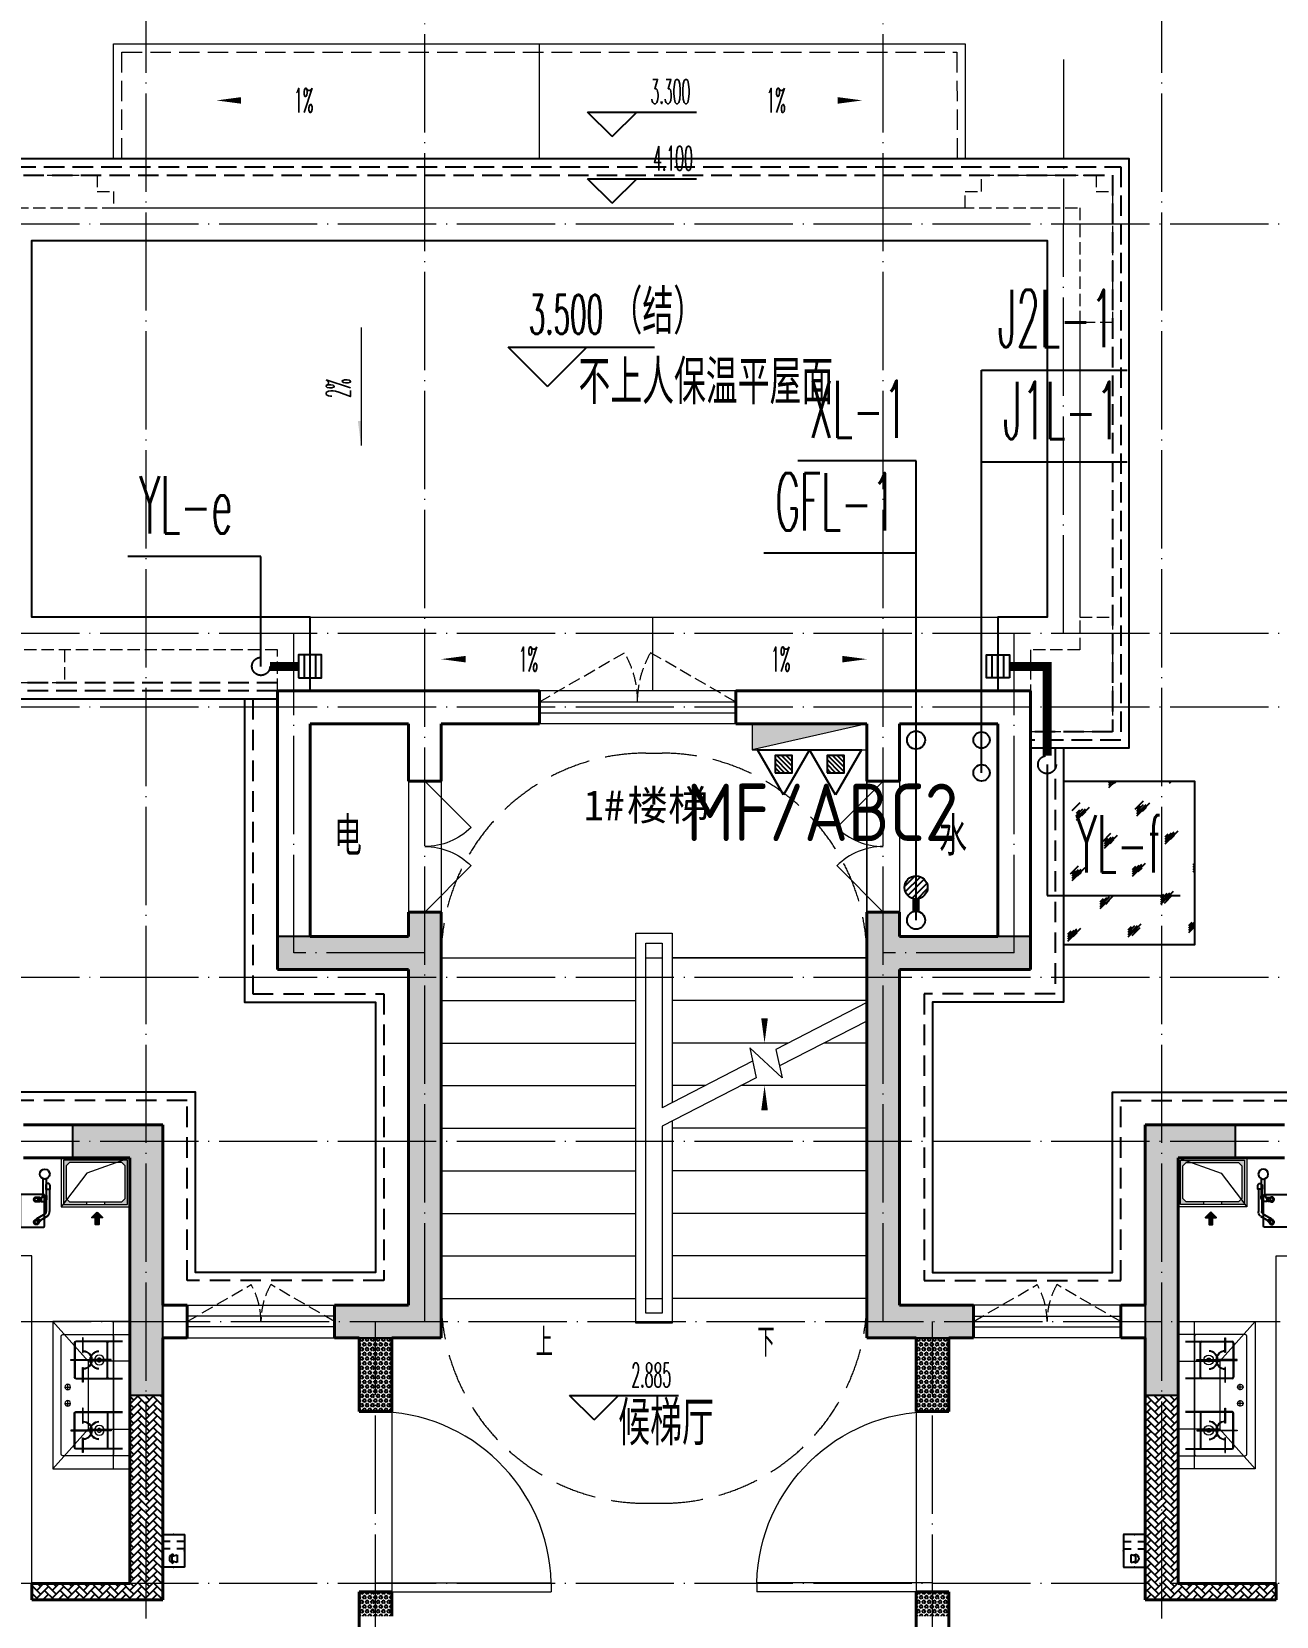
# Model space of a CAD drawing. Extents: x 27938 to 1042331, y -235042 to 1535213.
# Drawn here: x 690817 to 698417, y 602449 to 612124 of the extents above; entities that cross this region are included whole.
import ezdxf
from ezdxf.enums import TextEntityAlignment as Align

# ---------------------------------------------------------------- set-up
doc = ezdxf.new("R2010")
doc.units = 0
doc.header["$LTSCALE"] = 1000
doc.header["$MEASUREMENT"] = 0
for name, pattern in [('#P_--_20B1_001_t3$0$DASH', [0.35, 0.25, -0.1]), ('__DASH', [0.35, 0.25, -0.1]), ('DASH', [0.35, 0.25, -0.1]), ('DOTE', [2.42, 2, -0.2, 0.02, -0.2]), ('HIDDEN', [0.375, 0.25, -0.125])]:
    doc.linetypes.add(name, pattern=pattern)
for name, color, linetype in [('AH-FURNITURE', 1, 'Continuous'), ('COLUMN', 9, 'Continuous'), ('DIM_ELEV', 3, 'Continuous'), ('DIM_SYMB', 3, 'Continuous'), ('DIM_不分区消火栓', 3, 'Continuous'), ('DIM_管井排水', 3, 'Continuous'), ('DIM_给水', 3, 'Continuous'), ('DIM_雨水', 3, 'Continuous'), ('EQUIP-安防', 3, 'Continuous'), ('EQUIP_地漏', 7, 'Continuous'), ('EQUIP_灭火器', 7, 'Continuous'), ('PIPE-管井排水', 210, 'GF'), ('PIPE-雨水', 4, 'Y'), ('PUB_TEXT', 4, 'Continuous'), ('ROOF', 183, 'Continuous'), ('TEXT_灭火器', 7, 'Continuous'), ('VPIPE-不分区消火栓', 1, 'X'), ('VPIPE-管井排水', 210, 'GF'), ('VPIPE-给水', 3, 'TG_J'), ('VPIPE-给水中', 72, 'J2'), ('VPIPE-雨水', 4, 'DASH'), ('保温', 6, 'Continuous'), ('建筑-排气道', 9, 'Continuous'), ('看线', 251, 'Continuous')]:
    doc.layers.add(name, color=color, linetype=linetype)
for name, color, linetype, lineweight in [('DOTE', 19, 'DOTE', 9), ('EQUIP_消火栓', 242, 'Continuous', 18), ('LVTRY', 1, 'Continuous', 13), ('PUB_HATCH', 8, 'Continuous', 9), ('STAIR', 2, 'Continuous', 18), ('WALL', 9, 'Continuous', 40), ('WINDOW', 8, 'Continuous', 15), ('平面-排水沟', 86, 'Continuous', 15), ('平面-看线', 45, 'Continuous', 15), ('平面-空调预留孔', 173, 'Continuous', 15), ('立面-洞口示意', 152, 'Continuous', 13)]:
    doc.layers.add(name, color=color, linetype=linetype, lineweight=lineweight)
doc.styles.add('_TCH_DIM', font='SIMPLEX.shx', dxfattribs={"width": 0.6, "oblique": 10, "bigfont": 'hztxt.shx'})
doc.styles.add('_TEL_DIM', font='SIMPLEX', dxfattribs={"width": 0.8, "height": 3.5, "bigfont": 'HZTXT'})
doc.styles.add('_TWT_SERIAL', font='simplex.shx', dxfattribs={"width": 0.6, "oblique": 10, "height": 3, "bigfont": 'aadri.shx'})
doc.styles.add('DIM_FONT', font='SIMPLEX.shx', dxfattribs={"width": 0.56})
doc.styles.get("Standard").update_dxf_attribs({"font": 'gbenor.shx', "bigfont": 'gbcbig.shx'})
doc.styles.add('TG_LINETYPE', font='SIMPLEX', dxfattribs={"width": 0.8, "height": 3, "bigfont": 'HZTXT'})
doc.styles.add('黑体', font='simhei.ttf')
doc.linetypes.add('GF', pattern='A,3,-0.2,["GF",Standard,S=0.25,R=0,X=-0.1,Y=-0.115],-0.35', length=3.55)
doc.linetypes.add('J2', pattern='A,3,-0.2,["J2",Standard,S=0.25,R=0,X=-0.1,Y=-0.115],-0.35', length=3.55)
doc.linetypes.add('TG_J', pattern='A,2,-0.22,["J",TG_LINETYPE,S=0.1,R=0,X=-0.18,Y=-0.15],0', length=2.22)
doc.linetypes.add('X', pattern='A,3,-0.2,["X",Standard,S=0.25,R=0,X=-0.1,Y=-0.115],-0.25', length=3.45)
doc.linetypes.add('Y', pattern='A,3,-0.2,["Y",Standard,S=0.25,R=0,X=-0.1,Y=-0.115],-0.2', length=3.4)
pattern_1 = [(45, (0, 0), (0, 47.4157523), [100.584, -33.528]), (135, (23.708, 23.708), (3e-15, 47.4157523), [100.584, -33.528])]
pattern_2 = [(90, (0, 0), (-16.49778, 1e-15), [9.525, -19.05]), (210, (0, 0), (8.24889, -14.2874966), [9.525, -19.05]), (150, (6e-16, 9.525), (-8.24889, -14.2874966), [9.525, -19.05])]

# ---------------------------------------------------------------- blocks, each defined once
blk = doc.blocks.new('A$C60D053AF')
at = {"layer": 'AH-FURNITURE', "color": 0}
for p, q in [((232.5, -90), (128.3, -90)), ((192.5, -71), (327.6, -71)), ((192.5, -91), (327.6, -91)), ((355.9, -82.7), (384.2, -129)), ((232.5, -110), (128.3, -110)), ((245, -129.5), (245, -122.5)), ((265, -129.5), (265, -122.5)), ((341.7, -96.9), (370, -143.2)), ((255, -281), (255, -251)), ((255, -281), (393, -281)), ((393, -281), (393, -251))]:
    blk.add_line(p, q, dxfattribs=at)
for points in [[(170, -68, 1), (170, -94), (192.5, -94), (192.5, -68)], [(268, -122.5), (268, -107, 0.414214), (248, -87), (232.5, -87), (232.5, -113), (242, -113), (242, -122.5)], [(234, -251), (414, -251, 0.414214), (424, -241), (424, -111, 0.414214), (414, -101), (234, -101, 0.414214), (224, -111), (224, -241, 0.414214)], [(242, -152, 1), (268, -152), (268, -129.5), (242, -129.5)], [(383.8, -161.2, 1), (402.2, -142.8), (386.3, -126.9), (367.9, -145.3)]]:
    blk.add_lwpolyline(points, format="xyb", close=True, dxfattribs=at)
for centre, radius in [((100, -100), 30), ((255, -152), 15), ((255, -152), 10), ((393, -152), 15), ((393, -152), 10)]:
    blk.add_circle(centre, radius, dxfattribs=at)
for radius in [40, 20]:
    blk.add_arc((327.6, -111), radius, 45, 90, dxfattribs=at)
blk = doc.blocks.new('*U40')
h = blk.add_hatch(color=0)
h.set_gradient(color1=(0, 0, 255), rotation=180, tint=1)
h.paths.add_polyline_path([(0, 0), (-6.35, -6.35), (-6.35, -2.159), (-15, -2.159), (-15, 2.159), (-6.35, 2.159), (-6.35, 6.35)])
at = {"color": 0, "linetype": 'Continuous'}
blk.add_lwpolyline([(0, 0), (-6.35, -6.35), (-6.35, -2.159), (-15, -2.159), (-15, 2.159), (-6.35, 2.159), (-6.35, 6.35)], close=True, dxfattribs=at)
blk = doc.blocks.new('sgrsefv')
at = {"layer": 'PUB_HATCH'}
blk.add_hatch(color=0, dxfattribs=at).paths.add_polyline_path([(1112933.3, 840916.3), (1112933.3, 840646.3), (1113073.3, 840646.3), (1113073.3, 840661.3), (1112968.3, 840661.3), (1112948.3, 840681.3), (1112948.3, 840881.3), (1112968.3, 840901.3), (1113288.3, 840901.3), (1113308.3, 840881.3), (1113308.3, 840681.3), (1113288.3, 840661.3), (1113183.3, 840661.3), (1113183.3, 840646.3), (1113323.3, 840646.3), (1113323.3, 840916.3)])
at = {"layer": 'LVTRY', "color": 0}
for p, q in [((1113073.3, 840661.3), (1113073.3, 840646.3)), ((1113183.3, 840661.3), (1113183.3, 840646.3))]:
    blk.add_line(p, q, dxfattribs=at)
for points in [[(1112918.3, 840931.3), (1113338.3, 840931.3), (1113338.3, 840631.3), (1112918.3, 840631.3)], [(1112933.3, 840916.3), (1113323.3, 840916.3), (1113323.3, 840646.3), (1112933.3, 840646.3)], [(1113288.3, 840661.3), (1112968.3, 840661.3), (1112948.3, 840681.3), (1112948.3, 840881.3), (1112968.3, 840901.3), (1113288.3, 840901.3), (1113308.3, 840881.3), (1113308.3, 840681.3), (1113288.3, 840661.3)]]:
    blk.add_lwpolyline(points, close=True, dxfattribs=at)
at = {"layer": '立面-洞口示意', "color": 0}
blk.add_lwpolyline([(1112918.3, 840931.3), (1113181.8, 840837.4), (1113338.3, 840631.3)], dxfattribs=at)
at = {"layer": '建筑-排气道', "color": 8, "xscale": -5, "yscale": 5, "zscale": 5, "rotation": 270}
blk.add_blockref('*U40', (1113118.4, 840599), dxfattribs=at)
blk = doc.blocks.new('rtyg7uyhg')
at = {"layer": 'LVTRY', "color": 0}
for p, q in [((194234.6, 45488.8), (193621, 45488.8)), ((193590.3, 45458.1), (193590.3, 45069.5)), ((193682.3, 45407), (193887.8, 45407)), ((193896.4, 45429.9), (193857.6, 45326.3)), ((193875.3, 45316), (193945.6, 45401.5)), ((193925.8, 45440.4), (193940.1, 45432.2)), ((194111.9, 45407), (194173.3, 45407)), ((194265.3, 45069.5), (194265.3, 45458.1)), ((193621, 45130.8), (193621, 45345.6)), ((193857.6, 45326.3), (193875.3, 45316)), ((194009.6, 45345.6), (194009.6, 45130.8)), ((194050.5, 45130.8), (194050.5, 45345.6)), ((194234.6, 45345.6), (194234.6, 45130.8)), ((193621, 45038.8), (194234.6, 45038.8)), ((193948.3, 45069.5), (193682.3, 45069.5)), ((194173.3, 45069.5), (194111.9, 45069.5))]:
    blk.add_line(p, q, dxfattribs=at)
for centre, radius in [((193866.4, 45437.7), 20.5), ((193989.2, 45437.7), 20.5), ((194071, 45437.7), 20.5), ((193815.3, 45238.2), 25.6), ((194137.5, 45238.2), 25.6)]:
    blk.add_circle(centre, radius, dxfattribs=at)
for centre, radius, start, end in [((193621, 45458.1), 30.7, 89.99999, 179.99999), ((194234.6, 45458.1), 30.7, 359.99999, 89.99999), ((193682.3, 45345.6), 61.4, 89.99999, 179.99999), ((193915.6, 45422.7), 20.5, 59.99999, 159.46231), ((193929.8, 45414.5), 20.5, 320.53767, 59.99999), ((193948.3, 45345.6), 61.4, 359.99999, 89.99999), ((194111.9, 45345.6), 61.4, 89.99999, 179.99999), ((194173.3, 45345.6), 61.4, 359.99999, 89.99999), ((193682.3, 45130.8), 61.4, 179.99999, 269.99999), ((193948.3, 45130.8), 61.4, 269.99999, 359.99999), ((194111.9, 45130.8), 61.4, 179.99999, 269.99999), ((194173.3, 45130.8), 61.4, 269.99999, 359.99999), ((193621, 45069.5), 30.7, 179.99999, 269.99999), ((194234.6, 45069.5), 30.7, 269.99999, 359.99999)]:
    blk.add_arc(centre, radius, start, end, dxfattribs=at)
at = {"layer": 'LVTRY', "color": 0, "style": 'DIM_FONT', "width": 0.8, "flags": 9}
for tag in ['YSIZE', 'XSIZE']:
    blk.add_attdef(tag, (193927.8, 45487.8), '', height=0.5, rotation=89.99999, dxfattribs=at)
blk = doc.blocks.new('A-Kitchen-7')
at = {"layer": 'LVTRY', "color": 0}
for p, q in [((-519, 780), (-7, 834)), ((-515, 756), (-519, 780)), ((-4, 811), (-515, 756)), ((515, 756), (-515, 756)), ((-515, 756), (-515, 40)), ((-486, 761), (-485, 756)), ((-29, 767), (-112, 756)), ((-29, 767), (-35, 806)), ((-7, 834), (-4, 811)), ((515, 780), (0, 780)), ((0, 756), (0, 780)), ((515, 756), (515, 780)), ((515, 40), (515, 756)), ((-515, 40), (515, 40))]:
    blk.add_line(p, q, dxfattribs=at)
blk.add_lwpolyline([(-469, 40), (-469, 0), (469, 0), (469, 40)], close=True, dxfattribs=at)
blk = doc.blocks.new('FRSDFDGDGDRGDR')
at = {"layer": '平面-空调预留孔', "color": 0}
for p, q in [((699612.3, 775044), (699612.3, 775441.2)), ((699618.9, 775447.8), (699746.3, 775447.8)), ((699746.3, 775447.8), (699746.3, 775355.4)), ((699719.9, 775342.2), (699719.9, 775143)), ((699726.5, 775348.8), (699739.7, 775348.8)), ((699726.5, 775136.4), (699739.7, 775136.4)), ((699746.3, 775129.8), (699746.3, 775037.4)), ((699746.3, 775037.4), (699618.9, 775037.4))]:
    blk.add_line(p, q, dxfattribs=at)
blk.add_lwpolyline([(699766.1, 775166.7), (699792.5, 775153.5), (699792.5, 775057.2), (699766.1, 775044), (699766.1, 775017.6), (699618.9, 775017.6, -0.414214), (699592.5, 775044), (699592.5, 775441.2, -0.414214), (699618.9, 775467.6), (699766.1, 775467.6), (699766.1, 775441.2), (699792.5, 775428), (699792.5, 775331.6), (699766.1, 775318.4)], format="xyb", close=True, dxfattribs=at)
for centre, radius in [((699739.7, 775243.2), 15.8), ((699739.7, 775331.6), 10.6), ((699739.7, 775153.5), 10.6)]:
    blk.add_circle(centre, radius, dxfattribs=at)
for centre, start, end in [((699618.9, 775441.2), 90, 180), ((699739.7, 775355.4), 270, 360), ((699726.5, 775342.2), 90, 180), ((699726.5, 775143), 180, 270), ((699739.7, 775129.8), 0, 90), ((699618.9, 775044), 180, 270)]:
    blk.add_arc(centre, 6.6, start, end, dxfattribs=at)
blk = doc.blocks.new('vcxvcdfvdxv')
at = {"layer": 'LVTRY', "color": 0}
for p, q in [((582293.7, 370358.3), (582763.9, 370358.3)), ((582393.7, 369458.3), (582393.7, 370358.3)), ((582547.9, 370115.4), (582763.9, 370358.3)), ((582763.9, 370358.3), (582763.9, 369458.3)), ((582703.7, 370278.3), (582303.7, 370278.3)), ((582393.7, 370268.3), (582393.7, 369548.3)), ((582713.7, 369548.3), (582713.7, 370268.3)), ((582338.7, 370238.3), (582623.7, 370238.3)), ((582338.7, 370233.3), (582623.7, 370233.3)), ((582428.7, 370018.3), (582428.7, 370228.3)), ((582433.7, 370018.3), (582433.7, 370228.3)), ((582578.9, 370168.3), (582578.9, 370258.3)), ((582578.9, 370258.3), (582583.4, 370258.3)), ((582583.4, 370168.3), (582578.9, 370168.3)), ((582583.4, 370258.3), (582583.4, 370168.3)), ((582628.7, 370228.3), (582628.7, 370018.3)), ((582633.7, 370228.3), (582633.7, 370018.3)), ((582293.7, 370115.4), (582547.9, 370115.4)), ((582393.7, 369700.3), (582393.7, 370115.4)), ((582408.7, 370125.6), (582536.2, 370125.6)), ((582408.7, 370121.1), (582408.7, 370125.6)), ((582536.2, 370121.1), (582408.7, 370121.1)), ((582653.7, 370125.6), (582526.2, 370125.6)), ((582526.2, 370125.6), (582526.2, 370121.1)), ((582526.2, 370121.1), (582653.7, 370121.1)), ((582536.2, 370125.6), (582536.2, 370121.1)), ((582547.9, 370115.4), (582547.9, 369700.3)), ((582583.4, 370078.3), (582578.9, 370078.3)), ((582578.9, 370078.3), (582578.9, 369988.3)), ((582583.4, 369988.3), (582583.4, 370078.3)), ((582653.7, 370121.1), (582653.7, 370125.6)), ((582623.7, 370013.3), (582338.7, 370013.3)), ((582623.7, 370008.3), (582338.7, 370008.3)), ((582578.9, 369988.3), (582583.4, 369988.3)), ((582673.7, 369938.9), (582673.7, 369977.7)), ((582693.1, 369958.3), (582654.3, 369958.3)), ((582673.7, 369838.9), (582673.7, 369877.7)), ((582623.7, 369808.3), (582338.7, 369808.3)), ((582623.7, 369803.3), (582338.7, 369803.3)), ((582428.7, 369798.3), (582428.7, 369588.3)), ((582433.7, 369798.3), (582433.7, 369588.3)), ((582578.9, 369738.3), (582578.9, 369828.3)), ((582578.9, 369828.3), (582583.4, 369828.3)), ((582583.4, 369828.3), (582583.4, 369738.3)), ((582628.7, 369588.3), (582628.7, 369798.3)), ((582633.7, 369588.3), (582633.7, 369798.3)), ((582693.1, 369858.3), (582654.3, 369858.3)), ((582547.9, 369700.3), (582293.7, 369700.3)), ((582536.2, 369695.6), (582408.7, 369695.6)), ((582408.7, 369695.6), (582408.7, 369691.1)), ((582408.7, 369691.1), (582536.2, 369691.1)), ((582526.2, 369691.1), (582526.2, 369695.6)), ((582526.2, 369695.6), (582653.7, 369695.6)), ((582653.7, 369691.1), (582526.2, 369691.1)), ((582536.2, 369691.1), (582536.2, 369695.6)), ((582763.9, 369458.3), (582547.9, 369700.3)), ((582583.4, 369738.3), (582578.9, 369738.3)), ((582653.7, 369695.6), (582653.7, 369691.1)), ((582583.4, 369648.3), (582578.9, 369648.3)), ((582578.9, 369648.3), (582578.9, 369558.3)), ((582583.4, 369558.3), (582583.4, 369648.3)), ((582303.7, 369538.3), (582703.7, 369538.3)), ((582338.7, 369583.3), (582623.7, 369583.3)), ((582338.7, 369578.3), (582623.7, 369578.3)), ((582578.9, 369558.3), (582583.4, 369558.3)), ((582763.9, 369458.3), (582293.7, 369458.3))]:
    blk.add_line(p, q, dxfattribs=at)
blk.add_lwpolyline([(582893.7, 368758.3), (582893.7, 370758.3), (583993.7, 370758.3), (583993.7, 369632.3)], dxfattribs=at)
for centre, radius in [((582481.2, 370123.3), 29.7), ((582481.2, 370123.3), 11.7), ((582673.7, 369958.3), 17), ((582673.7, 369858.3), 17), ((582481.2, 369693.3), 29.7), ((582481.2, 369693.3), 11.7)]:
    blk.add_circle(centre, radius, dxfattribs=at)
for centre, radius, start, end in [((582403.7, 370268.3), 10, 90, 180), ((582703.7, 370268.3), 10, 0, 90), ((582438.7, 370228.3), 10, 90, 180), ((582438.7, 370228.3), 5, 90, 180), ((582481.2, 370123.3), 56.7, 2.27424, 87.72576), ((582481.2, 370123.3), 52.2, 2.47041, 87.52959), ((582581.2, 370123.3), 56.7, 92.27424, 177.72576), ((582581.2, 370123.3), 52.2, 92.47041, 177.52959), ((582623.7, 370228.3), 10, 0, 90), ((582623.7, 370228.3), 5, 0, 90), ((582481.2, 370123.3), 56.7, 272.27424, 357.72576), ((582481.2, 370123.3), 52.2, 272.47041, 357.52959), ((582581.2, 370123.3), 56.7, 182.27424, 267.72576), ((582581.2, 370123.3), 52.2, 182.47041, 267.52959), ((582438.7, 370018.3), 10, 180, 270), ((582438.7, 370018.3), 5, 180, 270), ((582623.7, 370018.3), 5, 270, 0), ((582623.7, 370018.3), 10, 270, 0), ((582438.7, 369798.3), 10, 90, 180), ((582438.7, 369798.3), 5, 90, 180), ((582623.7, 369798.3), 10, 0, 90), ((582623.7, 369798.3), 5, 0, 90), ((582481.2, 369693.3), 56.7, 2.27424, 87.72576), ((582481.2, 369693.3), 52.2, 2.47041, 87.52959), ((582481.2, 369693.3), 56.7, 272.27424, 357.72576), ((582481.2, 369693.3), 52.2, 272.47041, 357.52959), ((582581.2, 369693.3), 56.7, 92.27424, 177.72576), ((582581.2, 369693.3), 56.7, 182.27424, 267.72576), ((582581.2, 369693.3), 52.2, 92.47041, 177.52959), ((582581.2, 369693.3), 52.2, 182.47041, 267.52959), ((582438.7, 369588.3), 10, 180, 270), ((582438.7, 369588.3), 5, 180, 270), ((582623.7, 369588.3), 5, 270, 0), ((582623.7, 369588.3), 10, 270, 0), ((582403.7, 369548.3), 10, 180, 270), ((582703.7, 369548.3), 10, 270, 0)]:
    blk.add_arc(centre, radius, start, end, dxfattribs=at)
at = {"color": 8}
for name, p in [('sgrsefv', (-530624.6, -469573)), ('rtyg7uyhg', (389578.4, 325769.5))]:
    blk.add_blockref(name, p, dxfattribs=at)
at = {"color": 8, "rotation": 90}
blk.add_blockref('FRSDFDGDGDRGDR', (1359511.2, -328434.2), dxfattribs=at)
at = {"color": 8, "xscale": -1, "rotation": 90}
blk.add_blockref('A$C60D053AF', (582713.7, 371358.3), dxfattribs=at)
at = {"layer": 'LVTRY', "color": 8, "extrusion": (0, 0, -1), "xscale": -0.7999999999883585, "yscale": 0.7999999999883585, "zscale": -0.7999999999883585, "rotation": 270}
blk.add_blockref('A-Kitchen-7', (-584593.7, 369220.3), dxfattribs=at)
blk = doc.blocks.new('HFHFHFHFTF')
at = {"layer": 'PUB_HATCH'}
for points in [[(547216.6, 372523.7), (547216.6, 375123.7), (547016.6, 375123.7), (547016.6, 374973.7), (546217, 374973.7), (546217, 374773.7), (547016.6, 374773.7), (547016.6, 372723.7), (546566.6, 372723.7), (546566.6, 372523.7)], [(549816.6, 372523.7), (550466.6, 372523.7), (550466.6, 372723.7), (550016.6, 372723.7), (550016.6, 374773.7), (550816.1, 374773.7), (550816.1, 374973.7), (550016.6, 374973.7), (550016.6, 375123.7), (549816.6, 375123.7)], [(544966.6, 373623.7), (545316.6, 373623.7), (545316.6, 372173.7), (545516.6, 372173.7), (545516.6, 373823.7), (544966.6, 373823.7)], [(552066.6, 373623.7), (552066.6, 373823.7), (551516.6, 373823.7), (551516.6, 372173.7), (551716.6, 372173.7), (551716.6, 373623.7)]]:
    blk.add_hatch(color=256, dxfattribs=at).paths.add_polyline_path(points)
at = {"layer": 'COLUMN', "color": 8}
for p, q in [((547216.6, 375123.7), (547016.6, 375123.7)), ((547016.6, 375123.7), (547016.6, 374973.7)), ((547216.6, 372523.7), (547216.6, 375123.7)), ((550016.6, 375123.7), (549816.6, 375123.7)), ((549816.6, 375123.7), (549816.6, 372523.7)), ((550016.6, 374973.7), (550016.6, 375123.7)), ((547016.6, 374973.7), (546217, 374973.7)), ((546217, 374973.7), (546217, 374773.7)), ((550816.1, 374973.7), (550016.6, 374973.7)), ((550816.1, 374773.7), (550816.1, 374973.7)), ((546217, 374773.7), (547016.6, 374773.7)), ((547016.6, 374773.7), (547016.6, 372723.7)), ((550016.6, 372723.7), (550016.6, 374773.7)), ((550016.6, 374773.7), (550816.1, 374773.7)), ((545516.6, 373823.7), (544966.6, 373823.7)), ((544966.6, 373823.7), (544966.6, 373623.7)), ((545516.6, 372173.7), (545516.6, 373823.7)), ((552066.6, 373823.7), (551516.6, 373823.7)), ((551516.6, 373823.7), (551516.6, 372173.7)), ((552066.6, 373623.7), (552066.6, 373823.7)), ((544966.6, 373623.7), (545316.6, 373623.7)), ((545316.6, 373623.7), (545316.6, 372173.7)), ((551716.6, 372173.7), (551716.6, 373623.7)), ((551716.6, 373623.7), (552066.6, 373623.7)), ((547016.6, 372723.7), (546566.6, 372723.7)), ((546566.6, 372723.7), (546566.6, 372523.7)), ((550466.6, 372723.7), (550016.6, 372723.7)), ((550466.6, 372523.7), (550466.6, 372723.7)), ((546566.6, 372523.7), (547216.6, 372523.7)), ((549816.6, 372523.7), (550466.6, 372523.7)), ((545316.6, 372173.7), (545516.6, 372173.7)), ((551516.6, 372173.7), (551716.6, 372173.7))]:
    blk.add_line(p, q, dxfattribs=at)
blk = doc.blocks.new('VDVDVDCZSCCS')
at = {"layer": '保温', "linetype": 'Continuous', "ltscale": 10}
h = blk.add_hatch(dxfattribs=at)
h.set_pattern_fill('HEX', color=251, scale=10, angle=90, style=0)
h.set_pattern_definition(pattern_2)
h.paths.add_polyline_path([(546716.7, 372073.7), (546916.7, 372073.7), (546916.6, 372523.7), (546716.6, 372523.7)])
h = blk.add_hatch(dxfattribs=at)
h.set_pattern_fill('HEX', color=251, scale=10, angle=90, style=0)
h.set_pattern_definition(pattern_2)
h.paths.add_polyline_path([(550316.4, 372073.8), (550116.4, 372073.8), (550116.5, 372523.8), (550316.5, 372523.8)])
at = {"layer": '保温', "linetype": 'ByBlock', "ltscale": 10}
h = blk.add_hatch(dxfattribs=at)
h.set_pattern_fill('AR-HBONE', color=251, scale=55)
h.set_pattern_definition(pattern_1)
h.paths.add_polyline_path([(545316.6, 372173.7), (545316.7, 370923.7), (545516.7, 370923.7), (545516.6, 372173.7)])
h = blk.add_hatch(dxfattribs=at)
h.set_pattern_fill('AR-HBONE', color=251, scale=55)
h.set_pattern_definition(pattern_1)
h.paths.add_polyline_path([(551716.6, 372173.7), (551716.5, 370923.7), (551516.5, 370923.7), (551516.6, 372173.7)])
h = blk.add_hatch(dxfattribs=at)
h.set_pattern_fill('AR-HBONE', color=251, scale=55)
h.set_pattern_definition(pattern_1)
h.paths.add_polyline_path([(545316.7, 370923.7), (545316.7, 371023.7), (544716.7, 371023.7), (544716.7, 370923.7)])
at = {"layer": '保温', "linetype": 'Continuous', "ltscale": 10}
h = blk.add_hatch(dxfattribs=at)
h.set_pattern_fill('HEX', color=251, scale=10, angle=90, style=0)
h.set_pattern_definition(pattern_2)
h.paths.add_polyline_path([(546716.7, 370823.7), (546916.7, 370823.7), (546916.6, 370973.7), (546716.6, 370973.7)])
h = blk.add_hatch(dxfattribs=at)
h.set_pattern_fill('HEX', color=251, scale=10, angle=90, style=0)
h.set_pattern_definition(pattern_2)
h.paths.add_polyline_path([(550316.4, 370823.8), (550116.4, 370823.8), (550116.5, 370973.8), (550316.5, 370973.8)])
at = {"layer": '保温', "linetype": 'ByBlock', "ltscale": 10}
h = blk.add_hatch(dxfattribs=at)
h.set_pattern_fill('AR-HBONE', color=251, scale=55)
h.set_pattern_definition(pattern_1)
h.paths.add_polyline_path([(551716.5, 370923.7), (551716.5, 371023.7), (552316.5, 371023.7), (552316.5, 370923.7)])
blk = doc.blocks.new('HFTHFFGHFH')
at = {"layer": 'DOTE', "linetype": 'DOTE', "ltscale": 0.3}
for p, q in [((545416.6, 594448.8), (545416.6, 612948.8)), ((547116.6, 604248.8), (547116.6, 612948.8)), ((549916.6, 604248.8), (549916.6, 612948.8)), ((551616.6, 594448.8), (551616.6, 612948.8)), ((587116.6, 610948.8), (534316.6, 610948.8)), ((551016.6, 608448.8), (551016.6, 610948.8)), ((587116.6, 608448.8), (534316.6, 608448.8)), ((546316.6, 606498.8), (546316.6, 608448.8)), ((550716.6, 606498.8), (550716.6, 608448.8)), ((587116.6, 607998.8), (534316.6, 607998.8)), ((547116.6, 606498.8), (546316.6, 606498.8)), ((550716.6, 606498.8), (549916.6, 606498.8)), ((587116.6, 606348.8), (534316.6, 606348.8)), ((587116.6, 605348.8), (534316.6, 605348.8)), ((534316.6, 604248.8), (587116.6, 604248.8)), ((546816.6, 602348.8), (546816.6, 604248.8)), ((550216.6, 602348.8), (550216.6, 604248.8)), ((587116.6, 602648.8), (534316.6, 602648.8))]:
    blk.add_line(p, q, dxfattribs=at)
blk = doc.blocks.new('$equip$00002628')
at = {"color": 0, "linetype": 'Continuous'}
for p, q in [((-0.625, 0.415), (0.625, 0.415)), ((-0.625, -0.415), (-0.625, 0.415)), ((-0.472, 0.01), (-0.409, 0.01)), ((-0.446, -0.138), (-0.395, 0.058)), ((-0.395, 0.058), (-0.395, 0.058)), ((-0.395, 0.058), (-0.206, 0.058)), ((-0.206, 0.058), (-0.155, -0.138)), ((-0.191, 0.01), (-0.129, 0.01)), ((0.071, 0.129), (0.071, 0.415)), ((0.35, 0.129), (0.35, 0.415)), ((0.625, 0.415), (0.625, -0.415)), ((0.625, -0.415), (-0.625, -0.415)), ((-0.155, -0.138), (-0.446, -0.138)), ((0.071, -0.415), (0.071, -0.129)), ((0.35, -0.415), (0.35, -0.129))]:
    blk.add_line(p, q, dxfattribs=at)
at = {"color": 0, "const_width": 0.05}
blk.add_lwpolyline([(-0.625, 0.415), (0.625, 0.415), (0.625, -0.415), (-0.625, -0.415), (-0.625, 0.415), (0.625, 0.415)], dxfattribs=at)
at = {"color": 0, "linetype": 'Continuous'}
blk.add_arc((-0.3, -0.011), 0.173, 6.98974, 173.01026, dxfattribs=at)
at = {"color": 0}
for p in [(-0.625, 0), (0, 0.415), (0, -0.415), (0.625, 0)]:
    blk.add_point(p, dxfattribs=at)
at = {"color": 0, "style": '_TEL_DIM', "flags": 1}
blk.add_attdef('A', text='', height=0.000025, dxfattribs=at).set_placement((0, 0), align=Align.MIDDLE_CENTER)
blk = doc.blocks.new('HGFHGGGDFGRD')
at = {"layer": 'EQUIP-安防', "color": 8, "yscale": 160, "zscale": 160}
for p, xscale, rotation in [((691683, 371223.7), 160, 90), ((697550.2, 371223.7), -160, 270)]:
    blk.add_blockref('$equip$00002628', p, dxfattribs=dict(at, xscale=xscale, rotation=rotation))
blk = doc.blocks.new('$TwtSys$00000137')
at = {"color": 7}
for p, q in [((-46.875, -93.75), (-46.875, 93.75)), ((0, -93.75), (0, 93.75)), ((46.875, -93.75), (46.875, 93.75))]:
    blk.add_line(p, q, dxfattribs=at)
blk.add_lwpolyline([(-93.75, -93.75), (93.75, -93.75), (93.75, 93.75), (-93.75, 93.75)], close=True, dxfattribs=at)
blk = doc.blocks.new('$DorLib2D$00000001')
for p, q in [((0.45, 0.975), (0.5, 0.975)), ((0.45, 0), (0.45, 0.975)), ((0.5, 0), (0.5, 0.975)), ((0.5, 0), (0.45, 0))]:
    blk.add_line(p, q)
at = {"lineweight": 13}
blk.add_arc((0.475, 0), 0.975, 91.46928, 180, dxfattribs=at)
blk = doc.blocks.new('$WINLIB2D$00000001')
at = {"color": 0}
for points in [[(-0.5, 0.5), (-0.5, -0.5)], [(-0.5, 0.5), (0.5, 0.5)], [(0.5, -0.5), (0.5, 0.5)], [(0.5, 0.1667), (-0.5, 0.1667)], [(0.5, -0.1667), (-0.5, -0.1667)], [(-0.5, -0.5), (0.5, -0.5)]]:
    blk.add_lwpolyline(points, dxfattribs=at)
blk = doc.blocks.new('$DorLib2D$00000116')
at = {"color": 0}
for p, q in [((-0.5, 0), (-0.146, 0.354)), ((0.5, 0), (0.146, 0.354))]:
    blk.add_line(p, q, dxfattribs=at)
for centre, start, end in [((-0.5, 0), 0, 45), ((0.5, 0), 135, 180)]:
    blk.add_arc(centre, 0.5, start, end, dxfattribs=at)
blk = doc.blocks.new('$TwtSys$00000141')
for p, q in [((-141, 12), (-15, 138)), ((-141, 12), (-15, 138)), ((-131, -53), (53, 131)), ((-131, -53), (53, 131)), ((-100, -100), (100, 100)), ((-100, -100), (100, 100)), ((-49, -131), (131, 49)), ((-49, -131), (131, 49)), ((17, -138), (138, -17)), ((17, -138), (138, -17))]:
    blk.add_line(p, q)
blk.add_circle((0, 0), 141)
blk.add_circle((0, 0), 141)
blk = doc.blocks.new('$TwtSys$00000434')
at = {"color": 7}
for p, q in [((-0.5, 0.5), (-0.5, -0.5)), ((-0.5, -0.5), (0.5, 0.5)), ((0.5, 0.5), (-0.5, 0.5)), ((0.5, -0.5), (0.5, 0.5)), ((-0.5, -0.5), (0.5, -0.5))]:
    blk.add_line(p, q, dxfattribs=at)
blk.add_solid([(0.5, -0.5), (0.5, 0.5), (-0.5, -0.5)], dxfattribs=at)
blk = doc.blocks.new('$TwtSys$00000546')
h = blk.add_hatch()
h.set_pattern_fill('ANSI31', color=1, scale=200, style=0)
h.set_pattern_definition([(45, (-38543.802, -6670.83), (-17.67767, 17.67767), [])])
h.paths.add_polyline_path([(-65, 174), (65, 174), (65, 44), (-65, 44)])
at = {"color": 1}
for points in [[(0, 344), (-198, 0), (198, 0)], [(-65, 174), (65, 174), (65, 44), (-65, 44)]]:
    blk.add_lwpolyline(points, close=True, dxfattribs=at)

msp = doc.modelspace()

# ---------------------------------------------------------------- hatches: boundary and pattern name
at = {"layer": 'PIPE-雨水'}
for points in [[(697016.6, 608248.8), (697016.6, 608276.3), (697044.1, 608276.3)], [(697016.6, 608248.8), (697044.1, 608248.8), (697044.1, 608276.3)]]:
    msp.add_hatch(color=256, dxfattribs=at).paths.add_polyline_path(points)
at = {"layer": '保温', "linetype": 'Continuous', "ltscale": 10}
h = msp.add_hatch(dxfattribs=at)
h.set_pattern_fill('玻璃1', color=8, scale=35, style=0)
h.set_pattern_definition([(45, (408800, 14), (-171.45925, 171.45925), [78.4, -201.6]), (45, (408833.6, 28), (-171.45925, 171.45925), [33.6, -246.4]), (45, (408800, 28), (-171.45925, 171.45925), [56, -224]), (45, (408816.8, 14), (188.0904, -188.0904), [70, -210]), (45, (408800, 0.0005), (-171.45925, 171.45925), [112, -168]), (45, (408800, 42), (-171.45925, 171.45925), [28, -252])])
h.paths.add_polyline_path([(697916.6, 607548.8), (697116.6, 607548.8), (697116.6, 606548.8), (697916.6, 606548.8)])
at = {"layer": '平面-排水沟'}
msp.add_hatch(color=8, dxfattribs=at).paths.add_polyline_path([(692828, 609597.7), (692828, 609747.7), (692808, 609747.7)])

# ---------------------------------------------------------------- linework, layer by layer
at = {"layer": 'DIM_ELEV', "color": 8}
for p, q in [((694360.8, 611483.4), (694210.8, 611633.4)), ((694210.8, 611633.4), (694875.7, 611633.4)), ((694360.8, 611483.4), (694510.8, 611633.4)), ((694360.8, 611076.3), (694210.8, 611226.3)), ((694210.8, 611226.3), (694875.7, 611226.3)), ((694360.8, 611076.3), (694510.8, 611226.3)), ((693966.6, 609958.4), (693726.6, 610198.4)), ((693726.6, 610198.4), (694618.8, 610198.4)), ((693966.6, 609958.4), (694206.6, 610198.4)), ((694250.7, 603647.6), (694100.7, 603797.6)), ((694100.7, 603797.6), (694765.6, 603797.6)), ((694250.7, 603647.6), (694400.7, 603797.6))]:
    msp.add_line(p, q, dxfattribs=at)
at = {"layer": 'DIM_SYMB', "color": 8}
for points in [[(693941.6, 604258.8, 0, 0, 0), (693941.6, 607183.8, 0, 0, 0), (695291.6, 607183.8, 0, 0, 0), (695291.6, 605948.8, 0, 40, 0), (695291.6, 606098.8, 0, 0, 0)], [(695291.6, 604258.8, 0, 0, 0), (695291.6, 605688.8, 0, 40, 0), (695291.6, 605538.8, 0, 0, 0)]]:
    msp.add_lwpolyline(points, format="xyseb", dxfattribs=at)
at = {"layer": 'DIM_不分区消火栓'}
for p, q in [((696216.6, 609503.1), (695495.1, 609503.1)), ((696216.6, 607798.8), (696216.6, 609503.1))]:
    msp.add_line(p, q, dxfattribs=at)
at = {"layer": 'DIM_管井排水'}
for p, q in [((696216.6, 608939.2), (695286.5, 608939.2)), ((696216.7, 606698.8), (696216.6, 608939.2))]:
    msp.add_line(p, q, dxfattribs=at)
at = {"layer": 'DIM_给水'}
for p, q in [((696616.6, 607798.8), (696616.6, 610057.8)), ((696616.6, 610057.8), (697505.1, 610057.8)), ((696616.6, 607598.8), (696616.6, 609496.6)), ((696616.6, 609496.6), (697506.1, 609496.6))]:
    msp.add_line(p, q, dxfattribs=at)
at = {"layer": 'DIM_雨水'}
for p, q in [((692216.6, 608919.4), (691403.4, 608919.4)), ((692216.6, 608248.8), (692216.6, 608919.4)), ((697016.6, 607648.8), (697016.6, 606850.3)), ((697016.6, 606850.3), (697829.8, 606850.3))]:
    msp.add_line(p, q, dxfattribs=at)
at = {"layer": 'DOTE', "color": 8, "linetype": 'DOTE', "ltscale": 0.3}
msp.add_line((697116.6, 611954.2), (697116.6, 610948.8), dxfattribs=at)
at = {"layer": 'PIPE-管井排水', "const_width": 45}
msp.add_lwpolyline([(696216.6, 606828.3), (696216.6, 606753.8)], dxfattribs=at)
at = {"layer": 'PIPE-雨水', "const_width": 55}
for points in [[(692271.6, 608248.8), (692446.3, 608248.8)], [(697016.6, 608248.8), (696786.9, 608248.8)], [(697016.6, 608248.8), (697016.6, 607703.8)]]:
    msp.add_lwpolyline(points, dxfattribs=at)
at = {"layer": 'ROOF', "color": 8, "ltscale": 0.8}
for points in [[(692316.6, 608048.8), (690316.6, 608048.8), (690316.6, 611348.8), (697516.6, 611348.8), (697516.6, 607748.8), (696916.6, 607748.8)], [(692516.6, 608098.8), (692516.6, 608548.8), (690816.6, 608548.8), (690816.6, 610848.8), (697016.6, 610848.8), (697016.6, 608548.8), (696716.6, 608548.8), (696716.6, 608098.8)]]:
    msp.add_lwpolyline(points, dxfattribs=at)
at = {"layer": 'ROOF', "color": 8, "linetype": '__DASH', "ltscale": 0.5}
for points in [[(692316.6, 608098.8), (690366.6, 608098.8), (690366.6, 611298.8), (697466.6, 611298.8), (697466.6, 607798.8), (696916.6, 607798.8)], [(692316.6, 608148.8), (690416.6, 608148.8), (690416.6, 611248.8), (697416.6, 611248.8), (697416.6, 607848.8), (696916.6, 607848.8)]]:
    msp.add_lwpolyline(points, dxfattribs=at)
at = {"layer": 'STAIR', "color": 8}
for p, q in [((695916.6, 607898.8), (693316.6, 607898.8)), ((693316.6, 607898.8), (693316.6, 606468.8)), ((695916.6, 606468.8), (695916.6, 607898.8)), ((694506.6, 604238.8), (694506.6, 606618.8)), ((694506.6, 606618.8), (694726.6, 606618.8)), ((694566.6, 604298.8), (694566.6, 606558.8)), ((694566.6, 606558.8), (694666.6, 606558.8)), ((694666.6, 606558.8), (694666.6, 605554.3)), ((694726.6, 606618.8), (694726.6, 605585.1)), ((693316.6, 604388.8), (693316.6, 606468.8)), ((693316.6, 606468.8), (694506.6, 606468.8)), ((693316.6, 606468.8), (694506.6, 606468.8)), ((694566.6, 604388.8), (694566.6, 606468.8)), ((694566.6, 606468.8), (694666.6, 606468.8)), ((694666.6, 606468.8), (694666.6, 605554.3)), ((695916.6, 606468.8), (694726.6, 606468.8)), ((694726.6, 606468.8), (695916.6, 606468.8)), ((695916.6, 606468.8), (695916.6, 606195.8)), ((693316.6, 606208.8), (694506.6, 606208.8)), ((695916.6, 606208.8), (694726.6, 606208.8)), ((695916.6, 606195.8), (695360.6, 605910.4)), ((695916.6, 606083.4), (695382.4, 605809.2)), ((695916.6, 606083.4), (695916.6, 604388.8)), ((693316.6, 605948.8), (694506.6, 605948.8)), ((695435.4, 605948.8), (694726.6, 605948.8)), ((695916.6, 605948.8), (695654.4, 605948.8)), ((695398.2, 605736), (695201, 605918.9)), ((695201, 605918.9), (695240.3, 605736.3)), ((695360.6, 605910.4), (695398.2, 605736)), ((695218.5, 605837.5), (694666.6, 605554.3)), ((693316.6, 605688.8), (694506.6, 605688.8)), ((695240.3, 605736.3), (694666.6, 605441.9)), ((694928.8, 605688.8), (694726.6, 605688.8)), ((695916.6, 605688.8), (695147.8, 605688.8)), ((694726.6, 605472.7), (694726.6, 604238.8)), ((693316.6, 605428.8), (694506.6, 605428.8)), ((694666.6, 605441.9), (694666.6, 604388.8)), ((694666.6, 605441.9), (694666.6, 604298.8)), ((695916.6, 605428.8), (694726.6, 605428.8)), ((693316.6, 605168.8), (694506.6, 605168.8)), ((695916.6, 605168.8), (694726.6, 605168.8)), ((693316.6, 604908.8), (694506.6, 604908.8)), ((695916.6, 604908.8), (694726.6, 604908.8)), ((693316.6, 604648.8), (694506.6, 604648.8)), ((695916.6, 604648.8), (694726.6, 604648.8)), ((693316.6, 604388.8), (694506.6, 604388.8)), ((694566.6, 604388.8), (694666.6, 604388.8)), ((694666.6, 604298.8), (694566.6, 604298.8)), ((695916.6, 604388.8), (694726.6, 604388.8)), ((694726.6, 604238.8), (694506.6, 604238.8))]:
    msp.add_line(p, q, dxfattribs=at)
msp.add_lwpolyline([(691316.8, 611348.8), (691316.6, 612048.8), (696516.7, 612048.8), (696516.9, 611348.8)], dxfattribs=at)
at = {"layer": 'STAIR', "color": 8, "linetype": '#P_--_20B1_001_t3$0$DASH', "ltscale": 0.5}
msp.add_lwpolyline([(691366.8, 611348.8), (691366.6, 611998.8), (696466.7, 611998.8), (696466.9, 611348.8)], dxfattribs=at)
at = {"layer": 'STAIR', "color": 8, "linetype": 'DASH'}
for points in [[(693316.6, 606468.8, -0.414214), (694566.6, 607718.8), (694666.6, 607718.8, -0.414214), (695916.6, 606468.8)], [(693316.6, 604388.8, 0.414214), (694566.6, 603138.8), (694666.6, 603138.8, 0.414214), (695916.6, 604388.8)]]:
    msp.add_lwpolyline(points, format="xyb", dxfattribs=at)
at = {"layer": 'VPIPE-不分区消火栓'}
msp.add_circle((696216.6, 607798.8), 55, dxfattribs=at)
at = {"layer": 'VPIPE-管井排水'}
msp.add_circle((696216.7, 606698.8), 55, dxfattribs=at)
at = {"layer": 'VPIPE-给水'}
msp.add_circle((696616.6, 607598.8), 50, dxfattribs=at)
at = {"layer": 'VPIPE-给水中'}
msp.add_circle((696616.6, 607798.8), 50, dxfattribs=at)
at = {"layer": 'VPIPE-雨水'}
for centre in [(692216.6, 608248.8), (697016.6, 607648.8)]:
    msp.add_circle(centre, 55, dxfattribs=at)
at = {"layer": 'WALL', "color": 8}
for p, q in [((693216.6, 608098.8), (692316.6, 608098.8)), ((692316.6, 608098.8), (692316.6, 606398.8)), ((693916.6, 608098.8), (693216.6, 608098.8)), ((693916.6, 607898.8), (693916.6, 608098.8)), ((696016.6, 608098.8), (695116.6, 608098.8)), ((695116.6, 608098.8), (695116.6, 607898.8)), ((696016.6, 608098.8), (696916.6, 608098.8)), ((696916.6, 608098.8), (696916.6, 606398.8)), ((693116.6, 607898.8), (692516.6, 607898.8)), ((692516.6, 607898.8), (692516.6, 606598.8)), ((693116.6, 607898.8), (693116.6, 607548.8)), ((693316.6, 607898.8), (693916.6, 607898.8)), ((693316.6, 607548.8), (693316.6, 607898.8)), ((695116.6, 607898.8), (695916.6, 607898.8)), ((695916.6, 607898.8), (695916.6, 607548.8)), ((696116.6, 607548.8), (696116.6, 607898.8)), ((696116.6, 607898.8), (696716.6, 607898.8)), ((696716.6, 607898.8), (696716.6, 606598.8)), ((693116.6, 607548.8), (693316.6, 607548.8)), ((695916.6, 607548.8), (696116.6, 607548.8)), ((693316.6, 606748.8), (693116.6, 606748.8)), ((693116.6, 606748.8), (693116.6, 606598.8)), ((693316.6, 606498.8), (693316.6, 606748.8)), ((696116.6, 606748.8), (695916.6, 606748.8)), ((695916.6, 606748.8), (695916.6, 606498.8)), ((696116.6, 606598.8), (696116.6, 606748.8)), ((693116.6, 606598.8), (692516.6, 606598.8)), ((696116.6, 606598.8), (696716.6, 606598.8)), ((693316.6, 606498.8), (693316.6, 604348.8)), ((695916.6, 606498.8), (695916.6, 604348.8)), ((693116.6, 606398.8), (692316.6, 606398.8)), ((693116.6, 606398.8), (693116.6, 604348.8)), ((696116.6, 606398.8), (696916.6, 606398.8)), ((696116.6, 606398.8), (696116.6, 604348.8)), ((691616.6, 605448.8), (690766.6, 605448.8)), ((691616.6, 605448.8), (691616.6, 604348.8)), ((697616.6, 605448.8), (697616.6, 604348.8)), ((698466.6, 605448.8), (697616.6, 605448.8)), ((690766.6, 605248.8), (691416.6, 605248.8)), ((691416.6, 605248.8), (691416.6, 604248.8)), ((697816.6, 605248.8), (697816.6, 604248.8)), ((697816.6, 605248.8), (698466.6, 605248.8)), ((691766.6, 604348.8), (691616.6, 604348.8)), ((691766.6, 604148.8), (691766.6, 604348.8)), ((692916.6, 604348.8), (692666.6, 604348.8)), ((692666.6, 604348.8), (692666.6, 604148.8)), ((693116.6, 604348.8), (692916.6, 604348.8)), ((693316.6, 604348.8), (693316.6, 604348.8)), ((693316.6, 604148.8), (693316.6, 604348.8)), ((695916.6, 604348.8), (695916.6, 604348.8)), ((695916.6, 604348.8), (695916.6, 604148.8)), ((696116.6, 604348.8), (696316.6, 604348.8)), ((696566.6, 604348.8), (696316.6, 604348.8)), ((696566.6, 604148.8), (696566.6, 604348.8)), ((697616.6, 604348.8), (697466.6, 604348.8)), ((697466.6, 604348.8), (697466.6, 604148.8)), ((691416.6, 604248.8), (691416.6, 602648.8)), ((697816.6, 604248.8), (697816.6, 602648.8)), ((691616.6, 604148.8), (691616.6, 602548.8)), ((691616.6, 604148.8), (691766.6, 604148.8)), ((692666.6, 604148.8), (692816.6, 604148.8)), ((692816.6, 604148.8), (692816.6, 603698.8)), ((693016.6, 603698.8), (693016.6, 604148.8)), ((693216.6, 604148.8), (693016.6, 604148.8)), ((693316.6, 604148.8), (693216.6, 604148.8)), ((695916.6, 604148.8), (696016.6, 604148.8)), ((696016.6, 604148.8), (696216.6, 604148.8)), ((696216.6, 604148.8), (696216.6, 603698.8)), ((696416.6, 603698.8), (696416.6, 604148.8)), ((696416.6, 604148.8), (696566.6, 604148.8)), ((697466.6, 604148.8), (697616.6, 604148.8)), ((697616.6, 604148.8), (697616.6, 602548.8)), ((692816.6, 603698.8), (693016.6, 603698.8)), ((696216.6, 603698.8), (696416.6, 603698.8)), ((691416.6, 602648.8), (690816.6, 602648.8)), ((690816.6, 602648.8), (690816.6, 602548.8)), ((693016.6, 602598.8), (692816.6, 602598.8)), ((692816.6, 602598.8), (692816.6, 602248.8)), ((693016.6, 602448.8), (693016.6, 602598.8)), ((696416.6, 602598.8), (696216.6, 602598.8)), ((696216.6, 602598.8), (696216.6, 602348.8)), ((696416.6, 602348.8), (696416.6, 602598.8)), ((698416.6, 602648.8), (697816.6, 602648.8)), ((698416.6, 602548.8), (698416.6, 602648.8)), ((690816.6, 602548.8), (691616.6, 602548.8)), ((697616.6, 602548.8), (698416.6, 602548.8))]:
    msp.add_line(p, q, dxfattribs=at)
at = {"layer": 'WINDOW'}
for p, q in [((693116.6, 607548.8), (693116.6, 606748.8)), ((693316.6, 607548.8), (693316.6, 606748.8)), ((695916.6, 607548.8), (695916.6, 606748.8)), ((696116.6, 607548.8), (696116.6, 606748.8)), ((693016.6, 603698.8), (693016.6, 602598.8)), ((696216.6, 603698.8), (696216.6, 602598.8))]:
    msp.add_line(p, q, dxfattribs=at)
at = {"layer": 'WINDOW', "color": 8, "linetype": 'DASH', "ltscale": 0.3}
for points in [[(693916.6, 608032.1), (694436.2, 608332.1, -0.131652), (694516.6, 608032.1)], [(695114.7, 608032.1), (694595.1, 608332.1, 0.131652), (694514.7, 608032.1)], [(691766.6, 604248.8), (692156.3, 604473.7, -0.131605), (692216.6, 604248.8)], [(692666.6, 604248.8), (692276.8, 604473.7, 0.131605), (692216.6, 604248.8)], [(696566.6, 604248.8), (696956.3, 604473.7, -0.131605), (697016.6, 604248.8)], [(697466.6, 604248.8), (697076.8, 604473.7, 0.131605), (697016.6, 604248.8)]]:
    msp.add_lwpolyline(points, format="xyb", dxfattribs=at)
at = {"layer": '保温', "color": 8, "linetype": 'Continuous', "ltscale": 10}
msp.add_lwpolyline([(697116.6, 607548.8), (697916.6, 607548.8), (697916.6, 606548.8), (697116.6, 606548.8)], dxfattribs=at)
at = {"layer": '平面-排水沟', "color": 8}
for p, q in [((693916.8, 611348.8), (693916.8, 612048.8)), ((692516.6, 608548.8), (696716.6, 608548.8)), ((694607.1, 608548.8), (694607.1, 608098.8))]:
    msp.add_line(p, q, dxfattribs=at)
for points in [[(692352.8, 611704.2, 0, 0, 0), (691945, 611704.2, 0, 40, 0), (692095, 611704.2, 0, 0, 0)], [(695480.8, 611704.2, 0, 0, 0), (695888.6, 611704.2, 0, 40, 0), (695738.6, 611704.2, 0, 0, 0)], [(693724.5, 608292.8, 0, 0, 0), (693316.7, 608292.8, 0, 40, 0), (693466.7, 608292.8, 0, 0, 0)], [(695508.7, 608292.8, 0, 0, 0), (695916.5, 608292.8, 0, 40, 0), (695766.5, 608292.8, 0, 0, 0)]]:
    msp.add_lwpolyline(points, format="xyseb", dxfattribs=at)
msp.add_lwpolyline([(692828, 610317.8), (692828, 609597.7)], dxfattribs=at)
at = {"layer": '平面-看线', "color": 8, "linetype": 'DASH', "ltscale": 0.3}
for points in [[(690806.8, 611248.8), (690926.8, 611248.8), (690926.8, 611248.8), (691216.8, 611248.8), (691216.8, 611148.8), (691316.8, 611148.8), (691316.8, 611048.8), (696516.3, 611048.8), (696516.3, 611148.8), (696616.3, 611148.8), (696616.3, 611248.8), (696906.3, 611248.8), (696906.3, 611248.8), (697026.3, 611248.8), (697026.3, 611248.8), (697316.3, 611248.8), (697316.3, 611148.8), (697416.3, 611148.8), (697416.3, 610348.8), (697216.6, 610348.8), (697216.6, 608548.8), (697416.6, 608548.8), (697416.6, 607848.8), (696916.6, 607848.8)], [(692316.6, 608098.8), (692316.6, 608348.8), (690616.6, 608348.8), (690616.6, 611048.8), (697216.6, 611048.8), (697216.6, 608348.8), (696916.6, 608348.8), (696916.6, 608098.8)], [(692316.6, 608098.8), (692316.6, 608348.8), (691016.6, 608348.8), (691016.6, 608148.8), (690416.6, 608148.8)]]:
    msp.add_lwpolyline(points, dxfattribs=at)
at = {"layer": '看线', "color": 8}
for points in [[(692116.6, 608048.8), (692116.6, 606198.8), (692916.6, 606198.8), (692916.6, 604548.8), (691816.6, 604548.8), (691816.6, 605648.8), (689416.6, 605648.8), (689416.6, 606648.8), (683916.6, 606648.8), (683916.6, 605648.8), (682116.6, 605648.8), (682116.6, 597348.8), (684916.6, 597348.8)], [(697116.6, 607748.8), (697116.6, 606198.8), (696316.6, 606198.8), (696316.6, 604548.8), (697416.6, 604548.8), (697416.6, 605648.8), (699816.6, 605648.8), (699816.6, 606648.8), (705316.6, 606648.8), (705316.6, 606648.8), (706816.6, 606648.8)]]:
    msp.add_lwpolyline(points, dxfattribs=at)
at = {"layer": '看线', "color": 8, "linetype": 'HIDDEN', "ltscale": 0.5}
for points in [[(692166.6, 608048.8), (692166.6, 606248.8), (692966.6, 606248.8), (692966.6, 604498.8), (691766.6, 604498.8), (691766.6, 605598.8), (689366.6, 605598.8), (689366.6, 606598.8), (683966.6, 606598.8), (683966.6, 605598.8), (682166.6, 605598.8), (682166.6, 597398.8), (685066.6, 597398.8)], [(697066.6, 607748.8), (697066.6, 606248.8), (696266.6, 606248.8), (696266.6, 604498.8), (697466.6, 604498.8), (697466.6, 605598.8), (699866.6, 605598.8), (699866.6, 606598.8), (705266.6, 606598.8), (705266.6, 606598.8), (706816.6, 606598.8)]]:
    msp.add_lwpolyline(points, dxfattribs=at)

# ---------------------------------------------------------------- block references
msp.add_blockref('HFTHFFGHFH', (146100, 0))
at = {"color": 8}
for name, p in [('HFHFHFHFTF', (146100, 231625.1)), ('VDVDVDCZSCCS', (146100, 231625.1)), ('vcxvcdfvdxv', (115522.9, 233890.5)), ('HGFHGGGDFGRD', (0, 231625.1))]:
    msp.add_blockref(name, p, dxfattribs=at)
at = {"color": 8, "xscale": -1}
msp.add_blockref('vcxvcdfvdxv', (1273710.3, 233890.5), dxfattribs=at)
at = {"layer": 'EQUIP_地漏'}
for name, p, xscale, yscale, zscale in [('$TwtSys$00000137', (692516.6, 608248.8), 0.75, 0.75, 0.75), ('$TwtSys$00000137', (696716.6, 608248.8), -0.75, 0.75, 0.75), ('$TwtSys$00000141', (696216.6, 606898.8), 0.5, 0.5, 0.5)]:
    msp.add_blockref(name, p, dxfattribs=dict(at, xscale=xscale, yscale=yscale, zscale=zscale))
at = {"layer": 'EQUIP_消火栓', "xscale": 700, "yscale": 160, "zscale": 700, "rotation": 180}
msp.add_blockref('$TwtSys$00000434', (695566.6, 607818.8), dxfattribs=at)
at = {"layer": 'EQUIP_灭火器', "xscale": 0.8, "yscale": -0.8, "zscale": 0.8}
for p in [(695407.9, 607738.8), (695725.3, 607738.8)]:
    msp.add_blockref('$TwtSys$00000546', p, dxfattribs=at)
at = {"layer": 'WINDOW'}
for name, p, xscale, yscale, zscale, rotation in [('$WINLIB2D$00000001', (694516.6, 607998.8), 1200, 200.0000000002997, 1200, 180.0000242537738), ('$DorLib2D$00000116', (693216.6, 607148.8), -800, 800, -800, 269.9999856579115), ('$DorLib2D$00000116', (696016.6, 607148.8), -800, -800, -800, 269.9999829807116), ('$WINLIB2D$00000001', (692216.6, 604248.8), -900, 200, -900, 180.0000468348593), ('$WINLIB2D$00000001', (697016.6, 604248.8), -900, -200, -900, 359.9999531651407), ('$DorLib2D$00000001', (692916.6, 603148.8), 1100, 1100, 1100, 270.0000468348222), ('$DorLib2D$00000001', (696316.6, 603148.8), 1100, -1100, 1100, 269.9999531651777)]:
    msp.add_blockref(name, p, dxfattribs=dict(at, xscale=xscale, yscale=yscale, zscale=zscale, rotation=rotation))

# ---------------------------------------------------------------- texts
at = {"layer": 'DIM_ELEV', "color": 8, "style": '_TCH_DIM'}
for s, height, width, p in [('3.300', 148.75, 0.423529, (694595.4, 611683.4)), ('4.100', 148.75, 0.423529, (694611.2, 611276.3)), ('3.500', 238, 0.494118, (693852.3, 610278.5)), ('（结）', 270.07, 0.7, (694356.3, 610278.5)), ('2.885', 148.75, 0.423529, (694478.4, 603847.6))]:
    msp.add_text(s, height=height, dxfattribs=dict(at, width=width)).set_placement(p)
at = {"layer": 'DIM_SYMB', "color": 7, "style": '_TCH_DIM', "width": 0.6}
for s, p in [('上', (693893.8, 604033.8)), ('下', (695248.3, 604033.8))]:
    msp.add_text(s, height=175, dxfattribs=at).set_placement(p)
at = {"layer": 'DIM_不分区消火栓', "color": 7, "style": '_TWT_SERIAL', "width": 0.48}
msp.add_text('XL-1', height=350, dxfattribs=at).set_placement((695565.1, 609643.1))
at = {"layer": 'DIM_管井排水', "color": 7, "style": '_TWT_SERIAL', "width": 0.48}
msp.add_text('GFL-1', height=350, dxfattribs=at).set_placement((695356.5, 609079.2))
at = {"layer": 'DIM_给水', "color": 7, "style": '_TWT_SERIAL', "width": 0.48}
for s, p in [('J2L-1', (696715.3, 610197.8)), ('J1L-1', (696748.3, 609636.6))]:
    msp.add_text(s, height=350, dxfattribs=at).set_placement(p)
at = {"layer": 'DIM_雨水', "color": 7, "style": '_TWT_SERIAL', "width": 0.48}
for s, p in [('YL-e', (691473.4, 609059.4)), ('YL-f', (697191.8, 606990.3))]:
    msp.add_text(s, height=350, dxfattribs=at).set_placement(p)
at = {"layer": 'PUB_TEXT', "color": 8}
for s, height, p in [('不上人保温平屋面', 270.07, (694155.3, 609849.1)), ('电', 236.3, (692662.8, 607093.5)), ('水', 236.3, (696357.6, 607093.6)), ('候梯厅', 270.07, (694398.4, 603493))]:
    msp.add_text(s, height=height, dxfattribs=at).set_placement(p)
at = {"layer": 'PUB_TEXT', "color": 8, "style": '黑体'}
for s, p in [('楼梯', (694451.3, 607308.9)), ('1#', (694186.6, 607308.9))]:
    msp.add_text(s, height=184.01, dxfattribs=at).set_placement(p)
at = {"layer": 'TEXT_灭火器'}
msp.add_text('MF/ABC2', height=350, dxfattribs=at).set_placement((694814.1, 607182.6))
at = {"layer": '平面-排水沟', "color": 8, "style": '_TCH_DIM', "width": 0.423529}
for p in [(692417.9, 611629.9), (695302.5, 611629.9), (693789.6, 608218.4), (695330.4, 608218.4)]:
    msp.add_text('1%', height=148.75, dxfattribs=at).set_placement(p)
msp.add_text('2%', height=148.75, rotation=90.0006, dxfattribs=at).set_placement((692762.9, 609887.6))

doc.saveas('drawing.dxf')
